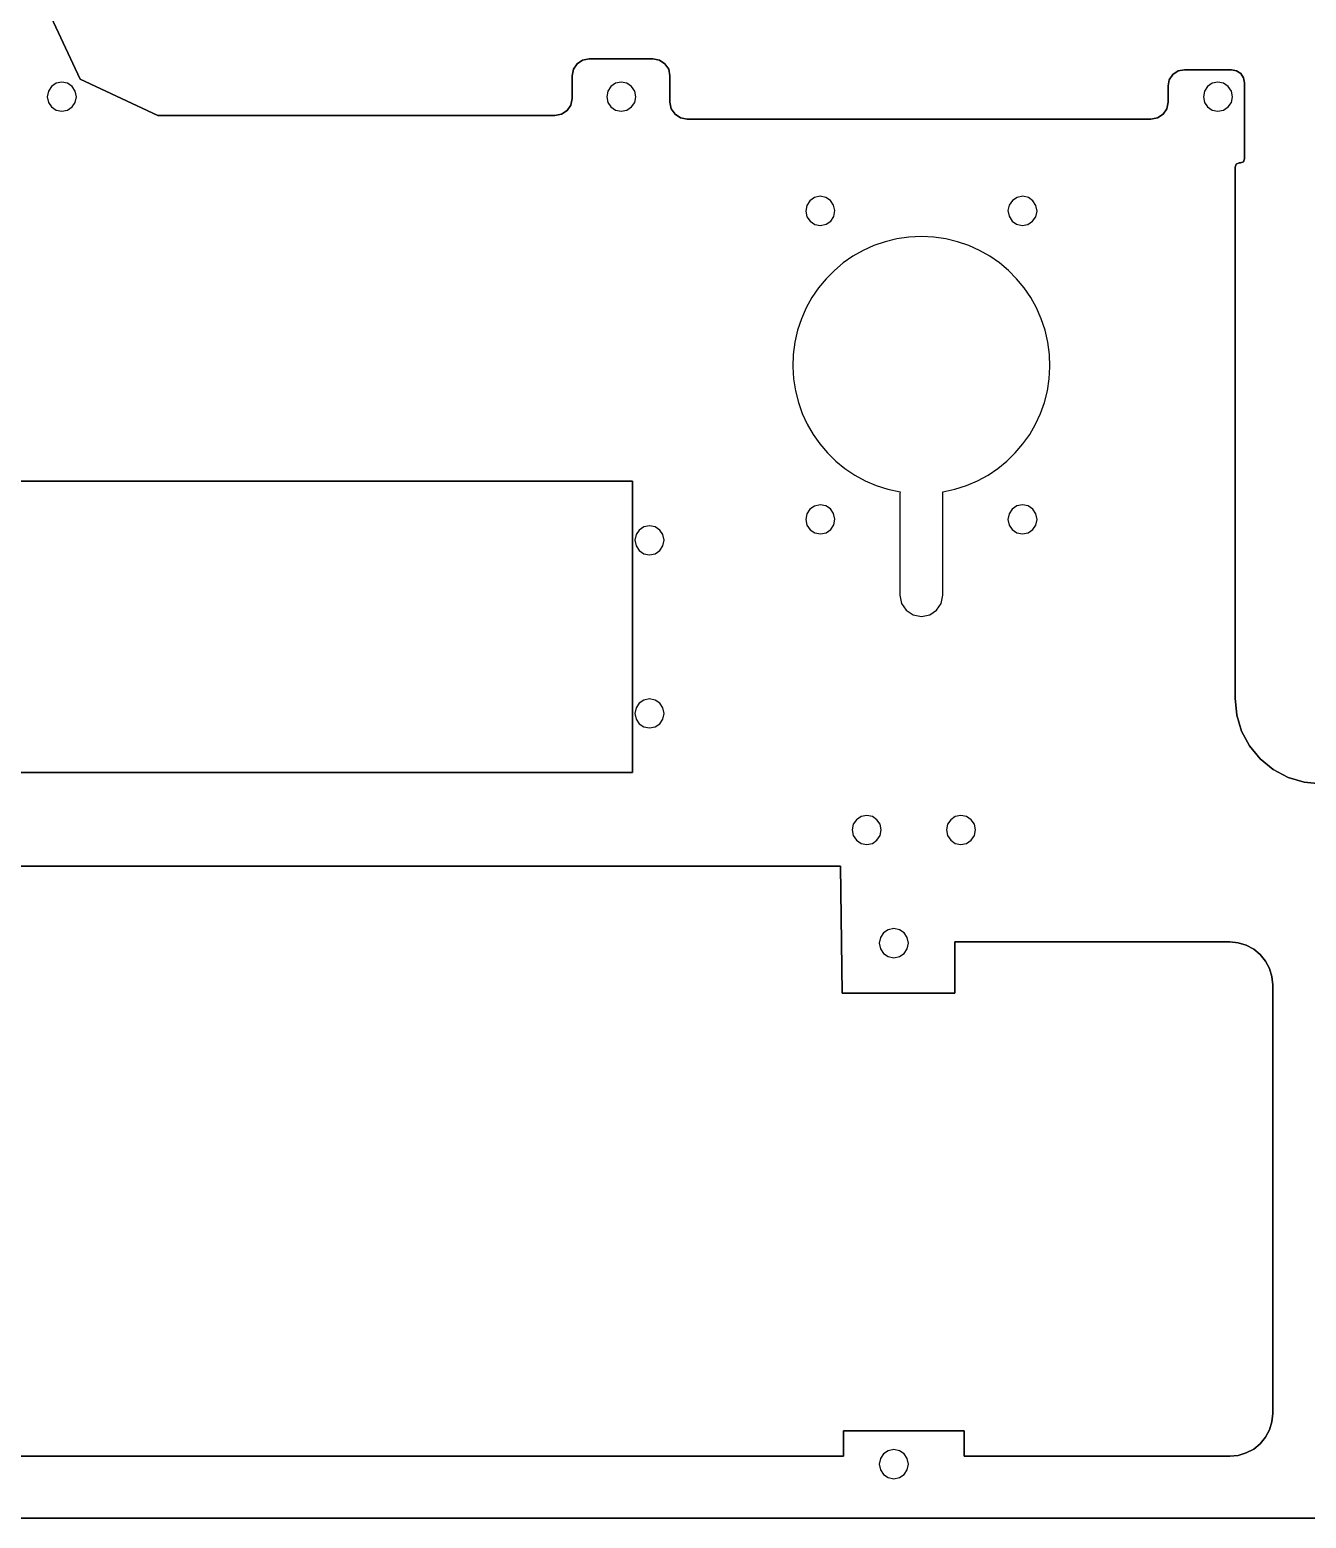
# Model space of a CAD drawing. Extents: x -1 to 1053, y 0 to 462.
# Drawn here: x 164.7 to 353.8, y 20.1 to 240.7 of the extents above; entities that cross this region are included whole.
import ezdxf

# ---------------------------------------------------------------- set-up
doc = ezdxf.new("R2010")
doc.units = 0

msp = doc.modelspace()

# ---------------------------------------------------------------- linework, layer by layer
for p, q in [((172.1329, 233.37724), (166.76568, 244.88734)), ((166.766, 244.887), (172.13322, 233.3769)), ((246.605984, 236.229654), (245.781949, 235.679051)), ((245.781949, 235.679051), (246.605984, 236.229654)), ((247.578, 236.423), (246.605984, 236.229654)), ((246.605984, 236.229654), (247.578, 236.423)), ((257.013, 236.423), (247.578, 236.423)), ((247.578, 236.423), (257.013, 236.423)), ((257.985016, 236.229654), (257.013, 236.423)), ((257.013, 236.423), (257.985016, 236.229654)), ((258.809051, 235.679051), (257.985016, 236.229654)), ((257.985016, 236.229654), (258.809051, 235.679051)), ((245.231346, 234.855016), (245.038, 233.883)), ((245.038, 233.883), (245.231346, 234.855016)), ((245.038, 233.883), (245.038, 230.55)), ((245.038, 230.54999), (245.038, 233.883)), ((245.781949, 235.679051), (245.231346, 234.855016)), ((245.231346, 234.855016), (245.781949, 235.679051)), ((259.359654, 234.855016), (258.809051, 235.679051)), ((258.809051, 235.679051), (259.359654, 234.855016)), ((259.553, 233.883), (259.359654, 234.855016)), ((259.359654, 234.855016), (259.553, 233.883)), ((259.553, 229.991), (259.553, 233.883)), ((259.553, 233.883), (259.553, 229.991)), ((333.549722, 233.311633), (334.072918, 234.094652)), ((334.073348, 234.095082), (333.550152, 233.312063)), ((334.072918, 234.094652), (334.855937, 234.617848)), ((334.856367, 234.618278), (334.073348, 234.095082)), ((334.855937, 234.617848), (335.77957, 234.80157)), ((335.78, 234.802), (334.856367, 234.618278)), ((335.77957, 234.80157), (342.767, 234.802)), ((342.76691, 234.80209), (335.78, 234.802)), ((343.508968, 234.654486), (342.76691, 234.80209)), ((342.767, 234.802), (343.509058, 234.654396)), ((344.138054, 234.234144), (343.508968, 234.654486)), ((343.509058, 234.654396), (344.138144, 234.234054)), ((344.558396, 233.605058), (344.138054, 234.234144)), ((344.138144, 234.234054), (344.558486, 233.604968)), ((167.44301, 231.638888), (167.27201, 230.8)), ((167.44301, 231.638888), (167.27201, 230.8)), ((167.906005, 232.323639), (167.44301, 231.638888)), ((167.906005, 232.323639), (167.44301, 231.638888)), ((168.591751, 232.785159), (167.906005, 232.323639)), ((168.591751, 232.785159), (167.906005, 232.323639)), ((169.431005, 232.954353), (168.591751, 232.785159)), ((169.431005, 232.954353), (168.591751, 232.785159)), ((170.270259, 232.785159), (169.431005, 232.954353)), ((170.270259, 232.785159), (169.431005, 232.954353)), ((170.956005, 232.323639), (170.270259, 232.785159)), ((170.956005, 232.323639), (170.270259, 232.785159)), ((171.419, 231.638888), (170.956005, 232.323639)), ((171.419, 231.638888), (170.956005, 232.323639)), ((171.59, 230.8), (171.419, 231.638888)), ((171.59, 230.8), (171.419, 231.638888)), ((183.643, 228.01), (172.1329, 233.37724)), ((172.13322, 233.3769), (183.64332, 228.00966)), ((250.34701, 231.638888), (250.17601, 230.8)), ((250.34701, 231.638888), (250.17601, 230.8)), ((250.810005, 232.323639), (250.34701, 231.638888)), ((250.810005, 232.323639), (250.34701, 231.638888)), ((251.495751, 232.785159), (250.810005, 232.323639)), ((251.495751, 232.785159), (250.810005, 232.323639)), ((252.335005, 232.954353), (251.495751, 232.785159)), ((252.335005, 232.954353), (251.495751, 232.785159)), ((253.174259, 232.785159), (252.335005, 232.954353)), ((253.174259, 232.785159), (252.335005, 232.954353)), ((253.860005, 232.323639), (253.174259, 232.785159)), ((253.860005, 232.323639), (253.174259, 232.785159)), ((254.323, 231.638888), (253.860005, 232.323639)), ((254.323, 231.638888), (253.860005, 232.323639)), ((254.494, 230.8), (254.323, 231.638888)), ((254.494, 230.8), (254.323, 231.638888)), ((333.366, 232.388), (333.549722, 233.311633)), ((333.36643, 232.38843), (333.366, 229.991)), ((333.366, 229.991), (333.366, 232.388)), ((333.550152, 233.312063), (333.36643, 232.38843)), ((338.76301, 231.638888), (338.59201, 230.8)), ((338.76301, 231.638888), (338.59201, 230.8)), ((339.226005, 232.323639), (338.76301, 231.638888)), ((339.226005, 232.323639), (338.76301, 231.638888)), ((339.911751, 232.785159), (339.226005, 232.323639)), ((339.911751, 232.785159), (339.226005, 232.323639)), ((340.751005, 232.954353), (339.911751, 232.785159)), ((340.751005, 232.954353), (339.911751, 232.785159)), ((341.590259, 232.785159), (340.751005, 232.954353)), ((341.590259, 232.785159), (340.751005, 232.954353)), ((342.276005, 232.323639), (341.590259, 232.785159)), ((342.276005, 232.323639), (341.590259, 232.785159)), ((342.739, 231.638888), (342.276005, 232.323639)), ((342.739, 231.638888), (342.276005, 232.323639)), ((342.91, 230.8), (342.739, 231.638888)), ((342.91, 230.8), (342.739, 231.638888)), ((344.706, 232.863), (344.558396, 233.605058)), ((344.558486, 233.604968), (344.70609, 232.86291)), ((344.706001, 221.586001), (344.706, 232.863)), ((344.70609, 232.86291), (344.706, 221.586)), ((167.27201, 230.8), (167.44301, 229.961112)), ((167.27201, 230.8), (167.44301, 229.961112)), ((167.44301, 229.961112), (167.906005, 229.276361)), ((167.44301, 229.961112), (167.906005, 229.276361)), ((170.956005, 229.276361), (171.419, 229.961112)), ((170.956005, 229.276361), (171.419, 229.961112)), ((171.419, 229.961112), (171.59, 230.8)), ((171.419, 229.961112), (171.59, 230.8)), ((171.59, 230.8), (171.59, 230.8)), ((171.59, 230.8), (171.59, 230.8)), ((244.838391, 229.561321), (244.294048, 228.753955)), ((244.294048, 228.753945), (244.838391, 229.561311)), ((245.038, 230.55), (244.838391, 229.561321)), ((244.838391, 229.561311), (245.038, 230.54999)), ((250.17601, 230.8), (250.34701, 229.961112)), ((250.17601, 230.8), (250.34701, 229.961112)), ((250.34701, 229.961112), (250.810005, 229.276361)), ((250.34701, 229.961112), (250.810005, 229.276361)), ((253.860005, 229.276361), (254.323, 229.961112)), ((253.860005, 229.276361), (254.323, 229.961112)), ((254.323, 229.961112), (254.494, 230.8)), ((254.323, 229.961112), (254.494, 230.8)), ((254.494, 230.8), (254.494, 230.8)), ((254.494, 230.8), (254.494, 230.8)), ((259.746346, 229.018984), (259.553, 229.991)), ((259.553, 229.991), (259.746346, 229.018984)), ((333.366, 229.991), (333.172654, 229.018984)), ((333.172654, 229.018984), (333.366, 229.991)), ((338.59201, 230.8), (338.76301, 229.961112)), ((338.59201, 230.8), (338.76301, 229.961112)), ((338.76301, 229.961112), (339.226005, 229.276361)), ((338.76301, 229.961112), (339.226005, 229.276361)), ((342.276005, 229.276361), (342.739, 229.961112)), ((342.276005, 229.276361), (342.739, 229.961112)), ((342.739, 229.961112), (342.91, 230.8)), ((342.739, 229.961112), (342.91, 230.8)), ((342.91, 230.8), (342.91, 230.8)), ((342.91, 230.8), (342.91, 230.8)), ((167.906005, 229.276361), (168.591751, 228.814841)), ((167.906005, 229.276361), (168.591751, 228.814841)), ((168.591751, 228.814841), (169.431005, 228.645647)), ((168.591751, 228.814841), (169.431005, 228.645647)), ((169.431005, 228.645647), (170.270259, 228.814841)), ((169.431005, 228.645647), (170.270259, 228.814841)), ((170.270259, 228.814841), (170.956005, 229.276361)), ((170.270259, 228.814841), (170.956005, 229.276361)), ((242.498, 228.01001), (183.643, 228.01)), ((183.64332, 228.00966), (242.498, 228.01)), ((243.48668, 228.209615), (242.498, 228.01001)), ((242.498, 228.01), (243.48668, 228.209605)), ((244.294048, 228.753955), (243.48668, 228.209615)), ((243.48668, 228.209605), (244.294048, 228.753945)), ((250.810005, 229.276361), (251.495751, 228.814841)), ((250.810005, 229.276361), (251.495751, 228.814841)), ((251.495751, 228.814841), (252.335005, 228.645647)), ((251.495751, 228.814841), (252.335005, 228.645647)), ((252.335005, 228.645647), (253.174259, 228.814841)), ((252.335005, 228.645647), (253.174259, 228.814841)), ((253.174259, 228.814841), (253.860005, 229.276361)), ((253.174259, 228.814841), (253.860005, 229.276361)), ((260.296949, 228.194949), (259.746346, 229.018984)), ((259.746346, 229.018984), (260.296949, 228.194949)), ((261.120984, 227.644346), (260.296949, 228.194949)), ((260.296949, 228.194949), (261.120984, 227.644346)), ((262.093, 227.451), (261.120984, 227.644346)), ((261.120984, 227.644346), (262.093, 227.451)), ((330.826, 227.451), (262.093, 227.451)), ((262.093, 227.451), (330.826, 227.451)), ((331.798016, 227.644346), (330.826, 227.451)), ((330.826, 227.451), (331.798016, 227.644346)), ((332.622051, 228.194949), (331.798016, 227.644346)), ((331.798016, 227.644346), (332.622051, 228.194949)), ((333.172654, 229.018984), (332.622051, 228.194949)), ((332.622051, 228.194949), (333.172654, 229.018984)), ((339.226005, 229.276361), (339.911751, 228.814841)), ((339.226005, 229.276361), (339.911751, 228.814841)), ((339.911751, 228.814841), (340.751005, 228.645647)), ((339.911751, 228.814841), (340.751005, 228.645647)), ((340.751005, 228.645647), (341.590259, 228.814841)), ((340.751005, 228.645647), (341.590259, 228.814841)), ((341.590259, 228.814841), (342.276005, 229.276361)), ((341.590259, 228.814841), (342.276005, 229.276361)), ((343.296, 220.366), (343.474665, 220.797334)), ((343.474666, 220.797335), (343.296001, 220.366001)), ((343.474665, 220.797334), (343.905999, 220.975999)), ((343.906, 220.976), (343.474666, 220.797335)), ((343.905999, 220.975999), (344.096, 220.976)), ((344.095999, 220.975999), (343.906, 220.976)), ((344.527335, 221.154664), (344.095999, 220.975999)), ((344.096, 220.976), (344.527336, 221.154665)), ((344.706, 221.586), (344.527335, 221.154664)), ((344.527336, 221.154665), (344.706001, 221.586001)), ((343.296001, 220.366001), (343.296, 141.65)), ((343.296, 141.65), (343.296, 220.366)), ((279.821141, 214.685721), (279.664725, 213.843919)), ((279.821141, 214.685721), (279.664725, 213.843919)), ((280.272229, 215.378451), (279.821141, 214.685721)), ((280.272229, 215.378451), (279.821141, 214.685721)), ((280.949938, 215.851807), (280.272229, 215.378451)), ((280.949938, 215.851807), (280.272229, 215.378451)), ((281.786214, 216.03549), (280.949938, 215.851807)), ((281.786214, 216.03549), (280.949938, 215.851807)), ((282.627698, 215.877372), (281.786214, 216.03549)), ((282.627698, 215.877372), (281.786214, 216.03549)), ((283.319514, 215.424882), (282.627698, 215.877372)), ((283.319514, 215.424882), (282.627698, 215.877372)), ((283.791499, 214.746217), (283.319514, 215.424882)), ((283.791499, 214.746217), (283.319514, 215.424882)), ((283.973489, 213.909571), (283.791499, 214.746217)), ((283.973489, 213.909571), (283.791499, 214.746217)), ((309.821052, 214.747595), (309.639116, 213.911029)), ((309.821052, 214.747595), (309.639116, 213.911029)), ((310.292935, 215.426234), (309.821052, 214.747595)), ((310.292935, 215.426234), (309.821052, 214.747595)), ((310.984629, 215.878763), (310.292935, 215.426234)), ((310.984629, 215.878763), (310.292935, 215.426234)), ((311.826, 216.037), (310.984629, 215.878763)), ((311.826, 216.037), (310.984629, 215.878763)), ((312.662168, 215.853239), (311.826, 216.037)), ((311.826, 216.037), (311.826, 216.037)), ((312.662168, 215.853239), (311.826, 216.037)), ((311.826, 216.037), (311.826, 216.037)), ((313.339774, 215.379876), (312.662168, 215.853239)), ((313.339774, 215.379876), (312.662168, 215.853239)), ((313.790792, 214.687196), (313.339774, 215.379876)), ((313.790792, 214.687196), (313.339774, 215.379876)), ((313.947193, 213.845481), (313.790792, 214.687196)), ((313.947193, 213.845481), (313.790792, 214.687196)), ((279.664725, 213.843919), (279.846715, 213.007273)), ((279.664725, 213.843919), (279.846715, 213.007273)), ((279.846715, 213.007273), (280.3187, 212.328608)), ((279.846715, 213.007273), (280.3187, 212.328608)), ((280.3187, 212.328608), (281.010516, 211.876118)), ((280.3187, 212.328608), (281.010516, 211.876118)), ((281.010516, 211.876118), (281.852, 211.718)), ((281.010516, 211.876118), (281.852, 211.718)), ((281.852, 211.718), (282.688276, 211.901683)), ((281.852, 211.718), (282.688276, 211.901683)), ((282.688276, 211.901683), (283.365985, 212.375039)), ((282.688276, 211.901683), (283.365985, 212.375039)), ((283.365985, 212.375039), (283.817073, 213.067769)), ((283.365985, 212.375039), (283.817073, 213.067769)), ((283.817073, 213.067769), (283.973489, 213.909571)), ((283.817073, 213.067769), (283.973489, 213.909571)), ((309.639116, 213.911029), (309.795517, 213.069314)), ((309.639116, 213.911029), (309.795517, 213.069314)), ((309.795517, 213.069314), (310.246535, 212.376634)), ((309.795517, 213.069314), (310.246535, 212.376634)), ((310.246535, 212.376634), (310.924142, 211.903271)), ((310.246535, 212.376634), (310.924142, 211.903271)), ((310.924142, 211.903271), (311.760309, 211.71951)), ((310.924142, 211.903271), (311.760309, 211.71951)), ((311.760309, 211.71951), (312.60168, 211.877747)), ((311.760309, 211.71951), (312.60168, 211.877747)), ((312.60168, 211.877747), (313.293375, 212.330276)), ((312.60168, 211.877747), (313.293375, 212.330276)), ((313.293375, 212.330276), (313.765257, 213.008915)), ((313.293375, 212.330276), (313.765257, 213.008915)), ((313.765257, 213.008915), (313.947193, 213.845481)), ((313.765257, 213.008915), (313.947193, 213.845481)), ((281.852, 211.718), (281.852, 211.718)), ((281.852, 211.718), (281.852, 211.718)), ((293.181182, 209.723529), (291.44752, 209.303361)), ((293.181182, 209.723529), (291.44752, 209.303361)), ((294.970501, 209.981336), (293.181182, 209.723529)), ((294.970501, 209.981336), (293.181182, 209.723529)), ((296.807017, 210.069001), (294.970501, 209.981336)), ((296.807017, 210.069001), (294.970501, 209.981336)), ((298.643533, 209.981336), (296.807017, 210.069001)), ((298.643533, 209.981336), (296.807017, 210.069001)), ((300.432851, 209.723529), (298.643533, 209.981336)), ((300.432851, 209.723529), (298.643533, 209.981336)), ((302.166513, 209.303361), (300.432851, 209.723529)), ((302.166513, 209.303361), (300.432851, 209.723529)), ((288.181, 208.007062), (286.665058, 207.146493)), ((288.181, 208.007062), (286.665058, 207.146493)), ((289.777973, 208.728611), (288.181, 208.007062)), ((289.777973, 208.728611), (288.181, 208.007062)), ((291.44752, 209.303361), (289.777973, 208.728611)), ((291.44752, 209.303361), (289.777973, 208.728611)), ((303.836061, 208.728611), (302.166513, 209.303361)), ((303.836061, 208.728611), (302.166513, 209.303361)), ((305.433034, 208.007062), (303.836061, 208.728611)), ((305.433034, 208.007062), (303.836061, 208.728611)), ((306.948976, 207.146493), (305.433034, 208.007062)), ((306.948976, 207.146493), (305.433034, 208.007062)), ((285.238607, 206.154685), (283.910105, 205.03942)), ((285.238607, 206.154685), (283.910105, 205.03942)), ((286.665058, 207.146493), (285.238607, 206.154685)), ((286.665058, 207.146493), (285.238607, 206.154685)), ((308.375427, 206.154685), (306.948976, 207.146493)), ((308.375427, 206.154685), (306.948976, 207.146493)), ((309.703929, 205.03942), (308.375427, 206.154685)), ((309.703929, 205.03942), (308.375427, 206.154685)), ((282.68801, 203.808477), (281.580782, 202.469638)), ((282.68801, 203.808477), (281.580782, 202.469638)), ((283.910105, 205.03942), (282.68801, 203.808477)), ((283.910105, 205.03942), (282.68801, 203.808477)), ((310.926024, 203.808477), (309.703929, 205.03942)), ((310.926024, 203.808477), (309.703929, 205.03942)), ((312.033252, 202.469638), (310.926024, 203.808477)), ((312.033252, 202.469638), (310.926024, 203.808477)), ((280.596878, 201.030683), (279.744757, 199.499393)), ((280.596878, 201.030683), (279.744757, 199.499393)), ((281.580782, 202.469638), (280.596878, 201.030683)), ((281.580782, 202.469638), (280.596878, 201.030683)), ((313.017156, 201.030683), (312.033252, 202.469638)), ((313.017156, 201.030683), (312.033252, 202.469638)), ((313.869276, 199.499393), (313.017156, 201.030683)), ((313.869276, 199.499393), (313.017156, 201.030683)), ((279.744757, 199.499393), (279.032879, 197.883549)), ((279.744757, 199.499393), (279.032879, 197.883549)), ((314.581155, 197.883549), (313.869276, 199.499393)), ((314.581155, 197.883549), (313.869276, 199.499393)), ((279.032879, 197.883549), (278.4697, 196.190931)), ((279.032879, 197.883549), (278.4697, 196.190931)), ((315.144334, 196.190931), (314.581155, 197.883549)), ((315.144334, 196.190931), (314.581155, 197.883549)), ((278.06368, 194.42932), (277.823278, 192.606497)), ((278.06368, 194.42932), (277.823278, 192.606497)), ((278.4697, 196.190931), (278.06368, 194.42932)), ((278.4697, 196.190931), (278.06368, 194.42932)), ((315.550354, 194.42932), (315.144334, 196.190931)), ((315.550354, 194.42932), (315.144334, 196.190931)), ((315.790756, 192.606497), (315.550354, 194.42932)), ((315.790756, 192.606497), (315.550354, 194.42932)), ((277.823278, 192.606497), (277.757595, 190.769064)), ((277.823278, 192.606497), (277.757595, 190.769064)), ((315.856439, 190.769064), (315.790756, 192.606497)), ((315.856439, 190.769064), (315.790756, 192.606497)), ((277.757595, 190.769064), (277.865395, 188.964485)), ((277.757595, 190.769064), (277.865395, 188.964485)), ((315.748638, 188.964485), (315.856439, 190.769064)), ((315.748638, 188.964485), (315.856439, 190.769064)), ((277.865395, 188.964485), (278.139631, 187.201839)), ((277.865395, 188.964485), (278.139631, 187.201839)), ((315.474403, 187.201839), (315.748638, 188.964485)), ((315.474403, 187.201839), (315.748638, 188.964485)), ((278.139631, 187.201839), (278.573253, 185.490204)), ((278.139631, 187.201839), (278.573253, 185.490204)), ((278.573253, 185.490204), (279.159211, 183.838656)), ((278.573253, 185.490204), (279.159211, 183.838656)), ((314.454822, 183.838656), (315.040781, 185.490204)), ((314.454822, 183.838656), (315.040781, 185.490204)), ((315.040781, 185.490204), (315.474403, 187.201839)), ((315.040781, 185.490204), (315.474403, 187.201839)), ((279.159211, 183.838656), (279.890459, 182.256273)), ((279.159211, 183.838656), (279.890459, 182.256273)), ((313.723575, 182.256273), (314.454822, 183.838656)), ((313.723575, 182.256273), (314.454822, 183.838656)), ((279.890459, 182.256273), (280.759946, 180.752133)), ((279.890459, 182.256273), (280.759946, 180.752133)), ((312.854088, 180.752133), (313.723575, 182.256273)), ((312.854088, 180.752133), (313.723575, 182.256273)), ((280.759946, 180.752133), (281.760624, 179.335313)), ((280.759946, 180.752133), (281.760624, 179.335313)), ((281.760624, 179.335313), (282.885444, 178.014891)), ((281.760624, 179.335313), (282.885444, 178.014891)), ((310.72859, 178.014891), (311.85341, 179.335313)), ((310.72859, 178.014891), (311.85341, 179.335313)), ((311.85341, 179.335313), (312.854088, 180.752133)), ((311.85341, 179.335313), (312.854088, 180.752133)), ((282.885444, 178.014891), (284.127357, 176.799944)), ((282.885444, 178.014891), (284.127357, 176.799944)), ((284.127357, 176.799944), (285.479315, 175.69955)), ((284.127357, 176.799944), (285.479315, 175.69955)), ((308.134718, 175.69955), (309.486676, 176.799944)), ((308.134718, 175.69955), (309.486676, 176.799944)), ((309.486676, 176.799944), (310.72859, 178.014891)), ((309.486676, 176.799944), (310.72859, 178.014891)), ((285.479315, 175.69955), (286.934269, 174.722786)), ((285.479315, 175.69955), (286.934269, 174.722786)), ((286.934269, 174.722786), (288.48517, 173.87873)), ((286.934269, 174.722786), (288.48517, 173.87873)), ((305.128864, 173.87873), (306.679765, 174.722786)), ((305.128864, 173.87873), (306.679765, 174.722786)), ((306.679765, 174.722786), (308.134718, 175.69955)), ((306.679765, 174.722786), (308.134718, 175.69955)), ((54.7749, 173.836), (253.973, 173.836)), ((253.973, 173.836), (54.7749, 173.836)), ((253.973, 173.836), (253.973, 130.656)), ((253.973, 130.656), (253.973, 173.836)), ((288.48517, 173.87873), (290.124969, 173.176459)), ((288.48517, 173.87873), (290.124969, 173.176459)), ((290.124969, 173.176459), (291.846618, 172.625051)), ((290.124969, 173.176459), (291.846618, 172.625051)), ((291.846618, 172.625051), (293.643067, 172.233583)), ((291.846618, 172.625051), (293.643067, 172.233583)), ((293.643, 172.233), (293.631967, 171.968417)), ((293.643, 172.233), (293.631967, 171.968417)), ((293.643067, 172.233583), (293.643, 172.233)), ((293.643067, 172.233583), (293.643, 172.233)), ((299.970967, 172.233583), (301.767416, 172.625051)), ((299.970967, 172.233583), (301.767416, 172.625051)), ((299.982, 171.969), (299.970967, 172.233583)), ((299.982, 171.969), (299.970967, 172.233583)), ((301.767416, 172.625051), (303.489065, 173.176459)), ((301.767416, 172.625051), (303.489065, 173.176459)), ((303.489065, 173.176459), (305.128864, 173.87873)), ((303.489065, 173.176459), (305.128864, 173.87873)), ((280.950894, 170.133128), (280.273548, 169.659268)), ((280.950894, 170.133128), (280.273548, 169.659268)), ((281.787021, 170.31744), (280.950894, 170.133128)), ((281.787021, 170.31744), (280.950894, 170.133128)), ((282.628609, 170.159933), (281.787021, 170.31744)), ((282.628609, 170.159933), (281.787021, 170.31744)), ((283.320747, 169.707952), (282.628609, 170.159933)), ((283.320747, 169.707952), (282.628609, 170.159933)), ((293.631967, 171.968417), (293.632, 156.921)), ((293.631967, 171.968417), (293.632, 156.921)), ((299.98199, 156.921), (299.982, 171.969)), ((299.98199, 156.921), (299.982, 171.969)), ((310.956114, 170.147993), (310.271366, 169.684992)), ((310.956114, 170.147993), (310.271366, 169.684992)), ((311.795, 170.319), (310.956114, 170.147993)), ((311.795, 170.319), (310.956114, 170.147993)), ((312.633889, 170.148007), (311.795, 170.319)), ((311.795, 170.319), (311.795, 170.319)), ((312.633889, 170.148007), (311.795, 170.319)), ((311.795, 170.319), (311.795, 170.319)), ((313.318644, 169.685018), (312.633889, 170.148007)), ((313.318644, 169.685018), (312.633889, 170.148007)), ((279.822981, 168.966209), (279.667192, 168.124301)), ((279.822981, 168.966209), (279.667192, 168.124301)), ((279.667192, 168.124301), (279.849797, 167.287799)), ((279.667192, 168.124301), (279.849797, 167.287799)), ((280.273548, 169.659268), (279.822981, 168.966209)), ((280.273548, 169.659268), (279.822981, 168.966209)), ((283.793223, 169.029641), (283.320747, 169.707952)), ((283.793223, 169.029641), (283.320747, 169.707952)), ((283.975828, 168.193139), (283.793223, 169.029641)), ((283.975828, 168.193139), (283.793223, 169.029641)), ((283.820039, 167.351231), (283.975828, 168.193139)), ((283.820039, 167.351231), (283.975828, 168.193139)), ((309.809852, 168.999242), (309.640665, 168.159987)), ((309.809852, 168.999242), (309.640665, 168.159987)), ((309.640665, 168.159987), (309.809867, 167.320734)), ((309.640665, 168.159987), (309.809867, 167.320734)), ((310.271366, 169.684992), (309.809852, 168.999242)), ((310.271366, 169.684992), (309.809852, 168.999242)), ((313.78017, 168.999276), (313.318644, 169.685018)), ((313.78017, 168.999276), (313.318644, 169.685018)), ((313.949372, 168.160023), (313.78017, 168.999276)), ((313.949372, 168.160023), (313.78017, 168.999276)), ((313.780185, 167.320768), (313.949372, 168.160023)), ((313.780185, 167.320768), (313.949372, 168.160023)), ((254.53201, 165.894888), (254.36101, 165.056)), ((254.53201, 165.894888), (254.36101, 165.056)), ((254.995005, 166.579639), (254.53201, 165.894888)), ((254.995005, 166.579639), (254.53201, 165.894888)), ((255.680751, 167.041159), (254.995005, 166.579639)), ((255.680751, 167.041159), (254.995005, 166.579639)), ((256.520005, 167.210353), (255.680751, 167.041159)), ((256.520005, 167.210353), (255.680751, 167.041159)), ((257.359259, 167.041159), (256.520005, 167.210353)), ((257.359259, 167.041159), (256.520005, 167.210353)), ((258.045005, 166.579639), (257.359259, 167.041159)), ((258.045005, 166.579639), (257.359259, 167.041159)), ((258.508, 165.894888), (258.045005, 166.579639)), ((258.508, 165.894888), (258.045005, 166.579639)), ((258.679, 165.056), (258.508, 165.894888)), ((258.679, 165.056), (258.508, 165.894888)), ((279.849797, 167.287799), (280.322274, 166.609488)), ((279.849797, 167.287799), (280.322274, 166.609488)), ((280.322274, 166.609488), (281.014412, 166.157507)), ((280.322274, 166.609488), (281.014412, 166.157507)), ((281.014412, 166.157507), (281.856, 166)), ((281.014412, 166.157507), (281.856, 166)), ((281.856, 166), (282.692127, 166.184312)), ((281.856, 166), (282.692127, 166.184312)), ((281.856, 166), (281.856, 166)), ((281.856, 166), (281.856, 166)), ((282.692127, 166.184312), (283.369473, 166.658172)), ((282.692127, 166.184312), (283.369473, 166.658172)), ((283.369473, 166.658172), (283.820039, 167.351231)), ((283.369473, 166.658172), (283.820039, 167.351231)), ((309.809867, 167.320734), (310.271393, 166.634992)), ((309.809867, 167.320734), (310.271393, 166.634992)), ((310.271393, 166.634992), (310.956148, 166.172003)), ((310.271393, 166.634992), (310.956148, 166.172003)), ((310.956148, 166.172003), (311.795037, 166.00101)), ((310.956148, 166.172003), (311.795037, 166.00101)), ((311.795037, 166.00101), (312.633923, 166.172017)), ((311.795037, 166.00101), (312.633923, 166.172017)), ((312.633923, 166.172017), (313.318671, 166.635018)), ((312.633923, 166.172017), (313.318671, 166.635018)), ((313.318671, 166.635018), (313.780185, 167.320768)), ((313.318671, 166.635018), (313.780185, 167.320768)), ((254.36101, 165.056), (254.53201, 164.217112)), ((254.36101, 165.056), (254.53201, 164.217112)), ((254.53201, 164.217112), (254.995005, 163.532361)), ((254.53201, 164.217112), (254.995005, 163.532361)), ((254.995005, 163.532361), (255.680751, 163.070841)), ((254.995005, 163.532361), (255.680751, 163.070841)), ((257.359259, 163.070841), (258.045005, 163.532361)), ((257.359259, 163.070841), (258.045005, 163.532361)), ((258.045005, 163.532361), (258.508, 164.217112)), ((258.045005, 163.532361), (258.508, 164.217112)), ((258.508, 164.217112), (258.679, 165.056)), ((258.508, 164.217112), (258.679, 165.056)), ((258.679, 165.056), (258.679, 165.056)), ((258.679, 165.056), (258.679, 165.056)), ((255.680751, 163.070841), (256.520005, 162.901647)), ((255.680751, 163.070841), (256.520005, 162.901647)), ((256.520005, 162.901647), (257.359259, 163.070841)), ((256.520005, 162.901647), (257.359259, 163.070841)), ((293.632, 156.921), (293.883127, 155.686956)), ((293.632, 156.921), (293.883127, 155.686956)), ((299.730863, 155.686956), (299.98199, 156.921)), ((299.730863, 155.686956), (299.98199, 156.921)), ((293.883127, 155.686956), (294.563924, 154.679579)), ((293.883127, 155.686956), (294.563924, 154.679579)), ((294.563924, 154.679579), (295.572508, 154.000571)), ((294.563924, 154.679579), (295.572508, 154.000571)), ((298.041482, 154.000571), (299.050066, 154.679579)), ((298.041482, 154.000571), (299.050066, 154.679579)), ((299.050066, 154.679579), (299.730863, 155.686956)), ((299.050066, 154.679579), (299.730863, 155.686956)), ((295.572508, 154.000571), (296.806995, 153.751635)), ((295.572508, 154.000571), (296.806995, 153.751635)), ((296.806995, 153.751635), (298.041482, 154.000571)), ((296.806995, 153.751635), (298.041482, 154.000571)), ((255.680751, 141.387159), (254.995005, 140.925639)), ((255.680751, 141.387159), (254.995005, 140.925639)), ((256.520005, 141.556353), (255.680751, 141.387159)), ((256.520005, 141.556353), (255.680751, 141.387159)), ((257.359259, 141.387159), (256.520005, 141.556353)), ((257.359259, 141.387159), (256.520005, 141.556353)), ((258.045005, 140.925639), (257.359259, 141.387159)), ((258.045005, 140.925639), (257.359259, 141.387159)), ((343.542282, 139.160783), (343.296, 141.65)), ((343.296, 141.65), (343.542282, 139.160783)), ((254.53201, 140.240888), (254.36101, 139.402)), ((254.53201, 140.240888), (254.36101, 139.402)), ((254.36101, 139.402), (254.53201, 138.563112)), ((254.36101, 139.402), (254.53201, 138.563112)), ((254.995005, 140.925639), (254.53201, 140.240888)), ((254.995005, 140.925639), (254.53201, 140.240888)), ((258.508, 140.240888), (258.045005, 140.925639)), ((258.508, 140.240888), (258.045005, 140.925639)), ((258.679, 139.402), (258.508, 140.240888)), ((258.679, 139.402), (258.508, 140.240888)), ((258.508, 138.563112), (258.679, 139.402)), ((258.508, 138.563112), (258.679, 139.402)), ((258.679, 139.402), (258.679, 139.402)), ((258.679, 139.402), (258.679, 139.402)), ((344.26273, 136.78992), (343.542282, 139.160783)), ((343.542282, 139.160783), (344.26273, 136.78992)), ((254.53201, 138.563112), (254.995005, 137.878361)), ((254.53201, 138.563112), (254.995005, 137.878361)), ((254.995005, 137.878361), (255.680751, 137.416841)), ((254.995005, 137.878361), (255.680751, 137.416841)), ((255.680751, 137.416841), (256.520005, 137.247647)), ((255.680751, 137.416841), (256.520005, 137.247647)), ((256.520005, 137.247647), (257.359259, 137.416841)), ((256.520005, 137.247647), (257.359259, 137.416841)), ((257.359259, 137.416841), (258.045005, 137.878361)), ((257.359259, 137.416841), (258.045005, 137.878361)), ((258.045005, 137.878361), (258.508, 138.563112)), ((258.045005, 137.878361), (258.508, 138.563112)), ((345.429749, 134.604034), (344.26273, 136.78992)), ((344.26273, 136.78992), (345.429749, 134.604034)), ((347.015744, 132.669744), (345.429749, 134.604034)), ((345.429749, 134.604034), (347.015744, 132.669744)), ((348.950034, 131.083749), (347.015744, 132.669744)), ((347.015744, 132.669744), (348.950034, 131.083749)), ((253.973, 130.656), (54.7749, 130.656)), ((54.7749, 130.656), (253.973, 130.656)), ((351.13592, 129.91673), (348.950034, 131.083749)), ((348.950034, 131.083749), (351.13592, 129.91673)), ((353.506783, 129.196282), (351.13592, 129.91673)), ((351.13592, 129.91673), (353.506783, 129.196282)), ((355.996, 128.95), (353.506783, 129.196282)), ((353.506783, 129.196282), (355.996, 128.95)), ((287.179005, 123.654639), (286.71601, 122.969888)), ((287.179005, 123.654639), (286.71601, 122.969888)), ((287.864751, 124.116159), (287.179005, 123.654639)), ((287.864751, 124.116159), (287.179005, 123.654639)), ((288.704005, 124.285353), (287.864751, 124.116159)), ((288.704005, 124.285353), (287.864751, 124.116159)), ((289.543259, 124.116159), (288.704005, 124.285353)), ((289.543259, 124.116159), (288.704005, 124.285353)), ((290.229005, 123.654639), (289.543259, 124.116159)), ((290.229005, 123.654639), (289.543259, 124.116159)), ((290.692, 122.969888), (290.229005, 123.654639)), ((290.692, 122.969888), (290.229005, 123.654639)), ((301.149005, 123.654639), (300.68601, 122.969888)), ((301.149005, 123.654639), (300.68601, 122.969888)), ((301.834751, 124.116159), (301.149005, 123.654639)), ((301.834751, 124.116159), (301.149005, 123.654639)), ((302.674005, 124.285353), (301.834751, 124.116159)), ((302.674005, 124.285353), (301.834751, 124.116159)), ((303.513259, 124.116159), (302.674005, 124.285353)), ((303.513259, 124.116159), (302.674005, 124.285353)), ((304.199005, 123.654639), (303.513259, 124.116159)), ((304.199005, 123.654639), (303.513259, 124.116159)), ((304.662, 122.969888), (304.199005, 123.654639)), ((304.662, 122.969888), (304.199005, 123.654639)), ((286.71601, 122.969888), (286.54501, 122.131)), ((286.71601, 122.969888), (286.54501, 122.131)), ((286.54501, 122.131), (286.71601, 121.292112)), ((286.54501, 122.131), (286.71601, 121.292112)), ((290.863, 122.131), (290.692, 122.969888)), ((290.863, 122.131), (290.692, 122.969888)), ((290.692, 121.292112), (290.863, 122.131)), ((290.692, 121.292112), (290.863, 122.131)), ((290.863, 122.131), (290.863, 122.131)), ((290.863, 122.131), (290.863, 122.131)), ((300.68601, 122.969888), (300.51501, 122.131)), ((300.68601, 122.969888), (300.51501, 122.131)), ((300.51501, 122.131), (300.68601, 121.292112)), ((300.51501, 122.131), (300.68601, 121.292112)), ((304.833, 122.131), (304.662, 122.969888)), ((304.833, 122.131), (304.662, 122.969888)), ((304.662, 121.292112), (304.833, 122.131)), ((304.662, 121.292112), (304.833, 122.131)), ((304.833, 122.131), (304.833, 122.131)), ((304.833, 122.131), (304.833, 122.131)), ((286.71601, 121.292112), (287.179005, 120.607361)), ((286.71601, 121.292112), (287.179005, 120.607361)), ((287.179005, 120.607361), (287.864751, 120.145841)), ((287.179005, 120.607361), (287.864751, 120.145841)), ((287.864751, 120.145841), (288.704005, 119.976647)), ((287.864751, 120.145841), (288.704005, 119.976647)), ((288.704005, 119.976647), (289.543259, 120.145841)), ((288.704005, 119.976647), (289.543259, 120.145841)), ((289.543259, 120.145841), (290.229005, 120.607361)), ((289.543259, 120.145841), (290.229005, 120.607361)), ((290.229005, 120.607361), (290.692, 121.292112)), ((290.229005, 120.607361), (290.692, 121.292112)), ((300.68601, 121.292112), (301.149005, 120.607361)), ((300.68601, 121.292112), (301.149005, 120.607361)), ((301.149005, 120.607361), (301.834751, 120.145841)), ((301.149005, 120.607361), (301.834751, 120.145841)), ((301.834751, 120.145841), (302.674005, 119.976647)), ((301.834751, 120.145841), (302.674005, 119.976647)), ((302.674005, 119.976647), (303.513259, 120.145841)), ((302.674005, 119.976647), (303.513259, 120.145841)), ((303.513259, 120.145841), (304.199005, 120.607361)), ((303.513259, 120.145841), (304.199005, 120.607361)), ((304.199005, 120.607361), (304.662, 121.292112)), ((304.199005, 120.607361), (304.662, 121.292112)), ((114.46699, 116.75999), (284.836, 116.76)), ((284.836093, 116.7601), (114.467, 116.76)), ((284.836, 116.76), (285.065907, 97.9691)), ((285.066, 97.9692), (284.836093, 116.7601)), ((290.73501, 106.193888), (290.56401, 105.355)), ((290.73501, 106.193888), (290.56401, 105.355)), ((291.198005, 106.878639), (290.73501, 106.193888)), ((291.198005, 106.878639), (290.73501, 106.193888)), ((291.883751, 107.340159), (291.198005, 106.878639)), ((291.883751, 107.340159), (291.198005, 106.878639)), ((292.723005, 107.509353), (291.883751, 107.340159)), ((292.723005, 107.509353), (291.883751, 107.340159)), ((293.562259, 107.340159), (292.723005, 107.509353)), ((293.562259, 107.340159), (292.723005, 107.509353)), ((294.248005, 106.878639), (293.562259, 107.340159)), ((294.248005, 106.878639), (293.562259, 107.340159)), ((294.711, 106.193888), (294.248005, 106.878639)), ((294.711, 106.193888), (294.248005, 106.878639)), ((294.882, 105.355), (294.711, 106.193888)), ((294.882, 105.355), (294.711, 106.193888)), ((290.56401, 105.355), (290.73501, 104.516112)), ((290.56401, 105.355), (290.73501, 104.516112)), ((290.73501, 104.516112), (291.198005, 103.831361)), ((290.73501, 104.516112), (291.198005, 103.831361)), ((291.198005, 103.831361), (291.883751, 103.369841)), ((291.198005, 103.831361), (291.883751, 103.369841)), ((293.562259, 103.369841), (294.248005, 103.831361)), ((293.562259, 103.369841), (294.248005, 103.831361)), ((294.248005, 103.831361), (294.711, 104.516112)), ((294.248005, 103.831361), (294.711, 104.516112)), ((294.711, 104.516112), (294.882, 105.355)), ((294.711, 104.516112), (294.882, 105.355)), ((294.882, 105.355), (294.882, 105.355)), ((294.882, 105.355), (294.882, 105.355)), ((301.787, 97.9692), (301.787, 105.531)), ((301.787, 105.531), (342.529, 105.531)), ((342.52901, 105.53059), (301.787, 105.531)), ((301.787, 105.531), (301.787, 97.9692)), ((342.529, 105.531), (343.773607, 105.407859)), ((343.773617, 105.407449), (342.52901, 105.53059)), ((343.773607, 105.407859), (344.959036, 105.047636)), ((344.959046, 105.047226), (343.773617, 105.407449)), ((344.959036, 105.047636), (346.051978, 104.464127)), ((346.051988, 104.463717), (344.959046, 105.047226)), ((346.051978, 104.464127), (347.019121, 103.671131)), ((347.019131, 103.670721), (346.051988, 104.463717)), ((291.883751, 103.369841), (292.723005, 103.200647)), ((291.883751, 103.369841), (292.723005, 103.200647)), ((292.723005, 103.200647), (293.562259, 103.369841)), ((292.723005, 103.200647), (293.562259, 103.369841)), ((347.019121, 103.671131), (347.812117, 102.703988)), ((347.812127, 102.703578), (347.019131, 103.670721)), ((347.812117, 102.703988), (348.395626, 101.611046)), ((348.395636, 101.610636), (347.812127, 102.703578)), ((348.395626, 101.611046), (348.755849, 100.425617)), ((348.755859, 100.425207), (348.395636, 101.610636)), ((348.755849, 100.425617), (348.87899, 99.18101)), ((348.879, 99.1806), (348.755859, 100.425207)), ((285.065907, 97.9691), (301.787, 97.9692)), ((301.787, 97.9692), (285.066, 97.9692)), ((348.87899, 99.18101), (348.879, 99.1806)), ((348.879, 99.1806), (348.879, 35.6676)), ((348.879, 35.6676), (348.879, 99.1806)), ((348.755849, 34.422983), (348.87899, 35.66759)), ((348.879, 35.6676), (348.755859, 34.422993)), ((348.87899, 35.66759), (348.879, 35.6676)), ((347.812117, 32.144612), (348.395626, 33.237554)), ((348.395636, 33.237564), (347.812127, 32.144622)), ((348.395626, 33.237554), (348.755849, 34.422983)), ((348.755859, 34.422993), (348.395636, 33.237564)), ((303.164, 33.0789), (285.285, 33.0789)), ((285.285, 33.0789), (285.285, 29.3176)), ((285.285, 29.3176), (285.285, 33.0789)), ((285.285, 33.0789), (303.164, 33.0789)), ((303.164, 29.3176), (303.164, 33.0789)), ((303.164, 33.0789), (303.164, 29.3176)), ((346.051978, 30.384473), (347.019121, 31.177469)), ((347.019131, 31.177479), (346.051988, 30.384483)), ((347.019121, 31.177469), (347.812117, 32.144612)), ((347.812127, 32.144622), (347.019131, 31.177479)), ((114.46699, 29.31761), (285.285, 29.3176)), ((285.285, 29.3176), (114.467, 29.3176)), ((290.73501, 28.978288), (290.56401, 28.1394)), ((290.73501, 28.978288), (290.56401, 28.1394)), ((291.198005, 29.663039), (290.73501, 28.978288)), ((291.198005, 29.663039), (290.73501, 28.978288)), ((291.883751, 30.124559), (291.198005, 29.663039)), ((291.883751, 30.124559), (291.198005, 29.663039)), ((292.723005, 30.293753), (291.883751, 30.124559)), ((292.723005, 30.293753), (291.883751, 30.124559)), ((293.562259, 30.124559), (292.723005, 30.293753)), ((293.562259, 30.124559), (292.723005, 30.293753)), ((294.248005, 29.663039), (293.562259, 30.124559)), ((294.248005, 29.663039), (293.562259, 30.124559)), ((294.711, 28.978288), (294.248005, 29.663039)), ((294.711, 28.978288), (294.248005, 29.663039)), ((294.882, 28.1394), (294.711, 28.978288)), ((294.882, 28.1394), (294.711, 28.978288)), ((342.52901, 29.31761), (303.164, 29.3176)), ((303.164, 29.3176), (342.529, 29.3176)), ((342.529, 29.3176), (343.773607, 29.440741)), ((343.773617, 29.440751), (342.52901, 29.31761)), ((343.773607, 29.440741), (344.959036, 29.800964)), ((344.959046, 29.800974), (343.773617, 29.440751)), ((344.959036, 29.800964), (346.051978, 30.384473)), ((346.051988, 30.384483), (344.959046, 29.800974)), ((290.56401, 28.1394), (290.73501, 27.300512)), ((290.56401, 28.1394), (290.73501, 27.300512)), ((290.73501, 27.300512), (291.198005, 26.615761)), ((290.73501, 27.300512), (291.198005, 26.615761)), ((291.198005, 26.615761), (291.883751, 26.154241)), ((291.198005, 26.615761), (291.883751, 26.154241)), ((293.562259, 26.154241), (294.248005, 26.615761)), ((293.562259, 26.154241), (294.248005, 26.615761)), ((294.248005, 26.615761), (294.711, 27.300512)), ((294.248005, 26.615761), (294.711, 27.300512)), ((294.711, 27.300512), (294.882, 28.1394)), ((294.711, 27.300512), (294.882, 28.1394)), ((294.882, 28.1394), (294.882, 28.1394)), ((294.882, 28.1394), (294.882, 28.1394)), ((291.883751, 26.154241), (292.723005, 25.985047)), ((291.883751, 26.154241), (292.723005, 25.985047)), ((292.723005, 25.985047), (293.562259, 26.154241)), ((292.723005, 25.985047), (293.562259, 26.154241)), ((26.8086, 20.1323), (418.923, 20.1323)), ((418.923, 20.1323), (26.8086, 20.1323))]:
    msp.add_line(p, q)

doc.saveas('drawing.dxf')
